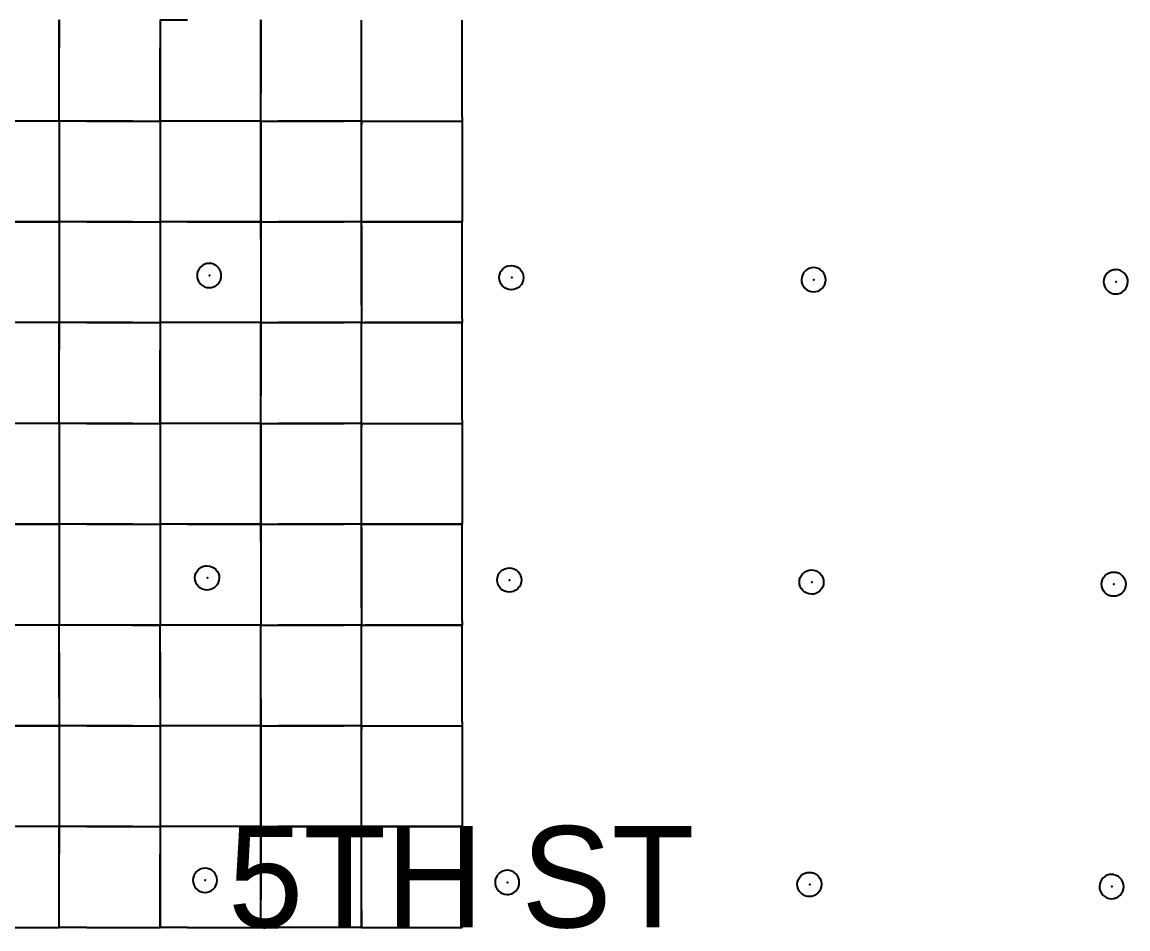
# Model space of a CAD drawing. Header units: metres. Extents: x 0 to 438, y -24 to 612.
# Drawn here: x 158.7 to 257.5, y -0.1 to 80.8 of the extents above; entities that cross this region are included whole.
import ezdxf

# ---------------------------------------------------------------- set-up
doc = ezdxf.new("R2010")
doc.units = ezdxf.units.M
for name, color, linetype in [('LAYER_01_CUT', 7, 'Continuous'), ('LAYER_04_GRID', 7, 'Continuous'), ('LAYER_05_LABELS', 7, 'Continuous')]:
    doc.layers.add(name, color=color, linetype=linetype)

msp = doc.modelspace()

# ---------------------------------------------------------------- linework, layer by layer
at = {"layer": 'LAYER_01_CUT'}
for points in [[(162, 74.462), (162, 81), (162, 78.538)], [(173.462, 81), (171, 81), (171, 74.462), (171, 72), (171, 65.462)], [(171, 81), (171, 78.538)], [(180, 79.453), (180, 81), (180, 74.462)], [(189, 73.547), (189, 81)], [(189, 80.666), (189, 81)], [(189, 72), (189, 80.666)], [(198, 72.334), (198, 81)], [(180, 72), (180, 79.453)], [(162, 72), (162, 78.538)], [(171, 72), (171, 78.538)], [(162, 72), (162, 74.462)], [(180, 72), (180, 74.462)], [(198, 72.334), (198, 72), (198, 63.334), (198, 63), (197.666, 63), (189, 63), (189, 64.547), (189, 72), (189, 73.547)], [(159.538, 72), (153, 72)], [(162, 72), (155.462, 72)], [(162, 72), (159.538, 72)], [(164.462, 72), (162, 72), (162, 65.462)], [(168.538, 72), (162, 72)], [(162, 72), (162, 69.538)], [(164.462, 72), (171, 72)], [(168.538, 72), (171, 72)], [(173.462, 72), (171, 72)], [(177.538, 72), (171, 72)], [(171, 72), (171, 69.538)], [(180, 72), (173.462, 72)], [(180, 72), (177.538, 72)], [(180, 70.453), (180, 72), (180, 65.462)], [(180, 72), (181.547, 72)], [(180, 72), (187.453, 72)], [(189, 72), (181.547, 72)], [(189, 72), (187.453, 72)], [(189, 72), (189, 71.666)], [(189, 72), (197.666, 72)], [(189, 72), (189.334, 72)], [(189, 63), (189, 71.666)], [(189.334, 72), (198, 72)], [(197.666, 72), (198, 72)], [(180, 63), (180, 70.453)], [(162, 69.538), (162, 63)], [(171, 69.538), (171, 63)], [(162, 65.462), (162, 63)], [(171, 65.462), (171, 63)], [(180, 65.462), (180, 63)], [(159.538, 63), (153, 63)], [(155.462, 63), (162, 63), (162, 56.462)], [(162, 63), (159.538, 63)], [(164.462, 63), (162, 63)], [(168.538, 63), (162, 63)], [(162, 63), (162, 60.538)], [(164.462, 63), (171, 63), (171, 56.462)], [(168.538, 63), (171, 63)], [(173.462, 63), (171, 63)], [(177.538, 63), (171, 63)], [(171, 63), (171, 60.538)], [(173.462, 63), (180, 63), (180, 56.462)], [(180, 63), (177.538, 63)], [(180, 61.453), (180, 63)], [(180, 63), (181.547, 63)], [(180, 63), (187.453, 63)], [(189, 63), (181.547, 63)], [(189, 63), (187.453, 63)], [(189, 55.547), (189, 63)], [(189, 62.666), (189, 63)], [(189, 63), (189.334, 63)], [(189, 62.666), (189, 54)], [(189.334, 63), (198, 63)], [(198, 54.334), (198, 63)], [(180, 61.453), (180, 54)], [(162, 60.538), (162, 54)], [(171, 60.538), (171, 54)], [(174.474, 57.628), (174.48, 57.621), (174.61, 57.455), (174.617, 57.449), (174.779, 57.312), (174.787, 57.308), (174.971, 57.208), (174.979, 57.205), (175.175, 57.145), (175.183, 57.144), (175.382, 57.124), (175.39, 57.125), (175.577, 57.14), (175.585, 57.142), (175.776, 57.195), (175.784, 57.199), (175.969, 57.292), (175.976, 57.297), (176.142, 57.428), (176.148, 57.435), (176.284, 57.597), (176.288, 57.604), (176.389, 57.789), (176.391, 57.797), (176.452, 57.993), (176.452, 58.001), (176.473, 58.2), (176.472, 58.207), (176.457, 58.394), (176.454, 58.402), (176.401, 58.594), (176.398, 58.602), (176.305, 58.787), (176.299, 58.794), (176.169, 58.96), (176.162, 58.966), (176, 59.102), (175.992, 59.106), (175.808, 59.206), (175.8, 59.209), (175.604, 59.269), (175.596, 59.27), (175.397, 59.291), (175.389, 59.29), (175.202, 59.274), (175.194, 59.272), (175.003, 59.219), (174.995, 59.215), (174.81, 59.123), (174.803, 59.117), (174.637, 58.986), (174.631, 58.98), (174.495, 58.818), (174.491, 58.81), (174.39, 58.626), (174.388, 58.618), (174.328, 58.422), (174.327, 58.413), (174.306, 58.215), (174.307, 58.207), (174.322, 58.02), (174.325, 58.012), (174.378, 57.82), (174.381, 57.813), (174.474, 57.628)], [(201.49, 58.624), (201.494, 58.631), (201.631, 58.793), (201.636, 58.8), (201.802, 58.931), (201.809, 58.936), (201.994, 59.029), (202.002, 59.033), (202.194, 59.086), (202.202, 59.088), (202.389, 59.103), (202.396, 59.104), (202.595, 59.084), (202.603, 59.083), (202.799, 59.022), (202.807, 59.02), (202.992, 58.92), (202.999, 58.916), (203.161, 58.779), (203.168, 58.773), (203.299, 58.607), (203.304, 58.6), (203.397, 58.415), (203.401, 58.408), (203.454, 58.216), (203.456, 58.208), (203.471, 58.021), (203.472, 58.013), (203.452, 57.815), (203.451, 57.806), (203.391, 57.61), (203.388, 57.602), (203.288, 57.418), (203.284, 57.41), (203.147, 57.248), (203.142, 57.242), (202.975, 57.111), (202.968, 57.105), (202.783, 57.013), (202.776, 57.009), (202.584, 56.956), (202.576, 56.954), (202.389, 56.938), (202.381, 56.937), (202.183, 56.958), (202.175, 56.959), (201.979, 57.019), (201.97, 57.022), (201.786, 57.122), (201.778, 57.126), (201.616, 57.262), (201.61, 57.268), (201.479, 57.434), (201.474, 57.441), (201.381, 57.626), (201.377, 57.634), (201.324, 57.826), (201.322, 57.834), (201.306, 58.02), (201.306, 58.028), (201.326, 58.227), (201.327, 58.235), (201.387, 58.431), (201.39, 58.439), (201.49, 58.624)], [(228.616, 57.076), (228.778, 56.939), (228.785, 56.935), (228.97, 56.835), (228.978, 56.833), (229.174, 56.772), (229.182, 56.771), (229.381, 56.751), (229.388, 56.752), (229.575, 56.767), (229.583, 56.769), (229.775, 56.822), (229.783, 56.826), (229.968, 56.919), (229.975, 56.924), (230.141, 57.055), (230.147, 57.062), (230.283, 57.224), (230.287, 57.231), (230.387, 57.416), (230.39, 57.424), (230.45, 57.62), (230.451, 57.628), (230.471, 57.827), (230.471, 57.835), (230.455, 58.021), (230.453, 58.029), (230.4, 58.221), (230.396, 58.229), (230.304, 58.414), (230.298, 58.421), (230.168, 58.587), (230.161, 58.593), (229.999, 58.729), (229.991, 58.733), (229.807, 58.833), (229.799, 58.836), (229.603, 58.896), (229.594, 58.897), (229.396, 58.918), (229.388, 58.917), (229.201, 58.901), (229.193, 58.899), (229.002, 58.846), (228.994, 58.842), (228.809, 58.75), (228.802, 58.744), (228.636, 58.614), (228.63, 58.607), (228.493, 58.445), (228.489, 58.437), (228.389, 58.253), (228.386, 58.245), (228.326, 58.049), (228.325, 58.04), (228.305, 57.842), (228.306, 57.834), (228.321, 57.647), (228.323, 57.639), (228.376, 57.448), (228.38, 57.44), (228.473, 57.255), (228.478, 57.248), (228.609, 57.082), (228.616, 57.076)], [(255.324, 57.854), (255.304, 57.655), (255.304, 57.648), (255.32, 57.461), (255.322, 57.453), (255.375, 57.261), (255.379, 57.253), (255.472, 57.068), (255.477, 57.061), (255.608, 56.895), (255.615, 56.89), (255.776, 56.753), (255.784, 56.749), (255.969, 56.649), (255.977, 56.646), (256.173, 56.586), (256.181, 56.585), (256.38, 56.565), (256.387, 56.565), (256.574, 56.581), (256.582, 56.583), (256.774, 56.636), (256.782, 56.64), (256.967, 56.732), (256.974, 56.738), (257.14, 56.869), (257.145, 56.875), (257.282, 57.037), (257.286, 57.045), (257.386, 57.229), (257.389, 57.237), (257.449, 57.434), (257.45, 57.442), (257.47, 57.64), (257.47, 57.648), (257.454, 57.835), (257.452, 57.843), (257.399, 58.035), (257.395, 58.042), (257.302, 58.227), (257.297, 58.234), (257.166, 58.4), (257.16, 58.406), (256.998, 58.543), (256.99, 58.547), (256.806, 58.647), (256.797, 58.65), (256.601, 58.71), (256.593, 58.711), (256.395, 58.731), (256.387, 58.73), (256.2, 58.715), (256.192, 58.713), (256, 58.66), (255.993, 58.656), (255.808, 58.563), (255.801, 58.558), (255.634, 58.427), (255.629, 58.42), (255.492, 58.258), (255.488, 58.251), (255.388, 58.066), (255.385, 58.058), (255.325, 57.862), (255.324, 57.854)], [(162, 56.462), (162, 54)], [(171, 56.462), (171, 54)], [(180, 56.462), (180, 54)], [(189, 55.547), (189, 54), (197.666, 54), (198, 54), (189.334, 54)], [(159.538, 54), (153, 54)], [(162, 54), (155.462, 54)], [(162, 54), (159.538, 54)], [(162, 47.462), (162, 54), (162, 51.538)], [(164.462, 54), (162, 54)], [(168.538, 54), (162, 54)], [(164.462, 54), (171, 54)], [(168.538, 54), (171, 54)], [(173.462, 54), (171, 54), (171, 47.462), (171, 45), (171, 38.462)], [(177.538, 54), (171, 54)], [(171, 54), (171, 51.538)], [(180, 54), (173.462, 54)], [(180, 54), (177.538, 54)], [(180, 52.453), (180, 54), (180, 47.462)], [(180, 54), (181.547, 54)], [(180, 54), (187.453, 54)], [(189, 54), (181.547, 54)], [(189, 54), (187.453, 54)], [(189, 46.547), (189, 54)], [(189, 53.666), (189, 54)], [(189, 54), (189.334, 54)], [(189, 45), (189, 53.666)], [(198, 54.334), (198, 54)], [(198, 45.334), (198, 54)], [(180, 45), (180, 52.453)], [(162, 45), (162, 51.538)], [(171, 45), (171, 51.538)], [(162, 45), (162, 47.462)], [(180, 45), (180, 47.462)], [(198, 45.334), (198, 45), (198, 36.334), (198, 36), (197.666, 36), (189, 36), (189, 37.547), (189, 45), (189, 46.547)], [(159.538, 45), (153, 45)], [(162, 45), (155.462, 45)], [(162, 45), (159.538, 45)], [(164.462, 45), (162, 45), (162, 38.462)], [(168.538, 45), (162, 45)], [(162, 45), (162, 42.538)], [(164.462, 45), (171, 45)], [(168.538, 45), (171, 45)], [(173.462, 45), (171, 45)], [(177.538, 45), (171, 45)], [(171, 45), (171, 42.538)], [(180, 45), (173.462, 45)], [(180, 45), (177.538, 45)], [(180, 43.453), (180, 45), (180, 38.462)], [(180, 45), (181.547, 45)], [(180, 45), (187.453, 45)], [(189, 45), (181.547, 45)], [(189, 45), (187.453, 45)], [(189, 45), (189, 44.666)], [(189, 45), (197.666, 45)], [(189, 45), (189.334, 45)], [(189, 36), (189, 44.666)], [(189.334, 45), (198, 45)], [(197.666, 45), (198, 45)], [(162, 42.538), (162, 36)], [(171, 42.538), (171, 36)], [(180, 36), (180, 43.453)], [(162, 38.462), (162, 36)], [(171, 38.462), (171, 36)], [(180, 38.462), (180, 36)], [(159.538, 36), (153, 36)], [(155.462, 36), (162, 36), (162, 29.462)], [(162, 36), (159.538, 36)], [(164.462, 36), (162, 36)], [(168.538, 36), (162, 36)], [(162, 36), (162, 33.538)], [(164.462, 36), (171, 36), (171, 29.462)], [(168.538, 36), (171, 36)], [(173.462, 36), (171, 36)], [(177.538, 36), (171, 36)], [(171, 36), (171, 33.538)], [(173.462, 36), (180, 36), (180, 29.462)], [(180, 36), (177.538, 36)], [(180, 34.453), (180, 36)], [(180, 36), (181.547, 36)], [(180, 36), (187.453, 36)], [(189, 36), (181.547, 36)], [(189, 36), (187.453, 36)], [(189, 28.547), (189, 36)], [(189, 35.666), (189, 36)], [(189, 36), (189.334, 36)], [(189, 35.666), (189, 27)], [(189.334, 36), (198, 36)], [(198, 27.334), (198, 36)], [(180, 34.453), (180, 27)], [(162, 33.538), (162, 27)], [(171, 33.538), (171, 27)], [(176.205, 30.798), (176.202, 30.789), (176.102, 30.605), (176.098, 30.597), (175.961, 30.435), (175.956, 30.429), (175.79, 30.298), (175.783, 30.293), (175.597, 30.2), (175.59, 30.196), (175.398, 30.143), (175.39, 30.141), (175.203, 30.125), (175.195, 30.125), (174.997, 30.145), (174.989, 30.146), (174.793, 30.206), (174.785, 30.209), (174.6, 30.309), (174.592, 30.313), (174.431, 30.45), (174.424, 30.455), (174.293, 30.621), (174.288, 30.628), (174.195, 30.813), (174.191, 30.821), (174.138, 31.013), (174.136, 31.021), (174.12, 31.208), (174.12, 31.215), (174.14, 31.414), (174.141, 31.422), (174.201, 31.618), (174.204, 31.626), (174.304, 31.811), (174.308, 31.819), (174.445, 31.98), (174.45, 31.987), (174.617, 32.118), (174.623, 32.123), (174.809, 32.216), (174.816, 32.22), (175.008, 32.273), (175.016, 32.275), (175.203, 32.291), (175.211, 32.291), (175.409, 32.271), (175.417, 32.27), (175.613, 32.21), (175.622, 32.207), (175.806, 32.107), (175.814, 32.103), (175.976, 31.966), (175.982, 31.96), (176.113, 31.794), (176.118, 31.787), (176.211, 31.602), (176.215, 31.595), (176.268, 31.403), (176.27, 31.395), (176.286, 31.208), (176.286, 31.2), (176.266, 31.002), (176.265, 30.994), (176.205, 30.798)], [(203.285, 31.022), (203.285, 31.014), (203.265, 30.815), (203.264, 30.807), (203.204, 30.611), (203.201, 30.603), (203.101, 30.418), (203.097, 30.411), (202.96, 30.249), (202.955, 30.242), (202.788, 30.112), (202.782, 30.106), (202.596, 30.013), (202.589, 30.009), (202.397, 29.957), (202.389, 29.954), (202.202, 29.939), (202.194, 29.938), (201.996, 29.959), (201.988, 29.959), (201.792, 30.02), (201.783, 30.022), (201.599, 30.122), (201.591, 30.127), (201.429, 30.263), (201.423, 30.269), (201.292, 30.435), (201.287, 30.442), (201.194, 30.627), (201.19, 30.635), (201.137, 30.826), (201.135, 30.834), (201.119, 31.021), (201.119, 31.029), (201.139, 31.227), (201.14, 31.236), (201.2, 31.432), (201.203, 31.44), (201.303, 31.624), (201.307, 31.632), (201.444, 31.794), (201.449, 31.801), (201.615, 31.931), (201.622, 31.937), (201.807, 32.029), (201.815, 32.033), (202.007, 32.086), (202.015, 32.088), (202.202, 32.104), (202.209, 32.105), (202.408, 32.084), (202.416, 32.083), (202.612, 32.023), (202.62, 32.021), (202.805, 31.92), (202.813, 31.916), (202.974, 31.78), (202.981, 31.774), (203.112, 31.608), (203.117, 31.601), (203.21, 31.416), (203.214, 31.408), (203.267, 31.217), (203.269, 31.209), (203.285, 31.022)], [(228.14, 31.049), (228.2, 31.245), (228.202, 31.253), (228.303, 31.438), (228.307, 31.446), (228.443, 31.607), (228.449, 31.614), (228.615, 31.745), (228.622, 31.75), (228.807, 31.843), (228.815, 31.847), (229.006, 31.9), (229.014, 31.902), (229.201, 31.918), (229.209, 31.918), (229.408, 31.898), (229.416, 31.897), (229.612, 31.837), (229.62, 31.834), (229.804, 31.734), (229.812, 31.73), (229.974, 31.593), (229.981, 31.588), (230.111, 31.421), (230.117, 31.414), (230.21, 31.229), (230.213, 31.222), (230.266, 31.03), (230.269, 31.022), (230.284, 30.835), (230.285, 30.827), (230.264, 30.629), (230.264, 30.621), (230.203, 30.425), (230.201, 30.416), (230.1, 30.232), (230.096, 30.224), (229.96, 30.062), (229.954, 30.056), (229.788, 29.925), (229.781, 29.92), (229.596, 29.827), (229.588, 29.823), (229.397, 29.77), (229.389, 29.768), (229.202, 29.752), (229.194, 29.752), (228.995, 29.772), (228.987, 29.773), (228.791, 29.833), (228.783, 29.836), (228.599, 29.936), (228.591, 29.94), (228.429, 30.077), (228.422, 30.082), (228.292, 30.248), (228.286, 30.255), (228.193, 30.44), (228.19, 30.448), (228.137, 30.64), (228.134, 30.648), (228.119, 30.835), (228.118, 30.842), (228.139, 31.041), (228.14, 31.049)], [(256.62, 31.648), (256.804, 31.547), (256.812, 31.543), (256.974, 31.407), (256.98, 31.401), (257.111, 31.235), (257.116, 31.228), (257.209, 31.043), (257.213, 31.035), (257.266, 30.844), (257.268, 30.836), (257.284, 30.649), (257.284, 30.641), (257.264, 30.442), (257.263, 30.434), (257.203, 30.238), (257.2, 30.23), (257.1, 30.046), (257.096, 30.038), (256.96, 29.876), (256.954, 29.869), (256.788, 29.739), (256.781, 29.733), (256.596, 29.64), (256.588, 29.637), (256.396, 29.584), (256.388, 29.581), (256.201, 29.566), (256.194, 29.565), (255.995, 29.586), (255.987, 29.587), (255.791, 29.647), (255.783, 29.649), (255.598, 29.749), (255.591, 29.754), (255.429, 29.89), (255.422, 29.896), (255.291, 30.062), (255.286, 30.069), (255.193, 30.254), (255.189, 30.262), (255.136, 30.453), (255.134, 30.461), (255.119, 30.648), (255.118, 30.656), (255.138, 30.854), (255.139, 30.863), (255.199, 31.059), (255.202, 31.067), (255.302, 31.251), (255.306, 31.259), (255.443, 31.421), (255.448, 31.428), (255.615, 31.558), (255.622, 31.564), (255.807, 31.657), (255.814, 31.66), (256.006, 31.713), (256.014, 31.716), (256.201, 31.731), (256.209, 31.732), (256.407, 31.711), (256.415, 31.71), (256.611, 31.65), (256.62, 31.648)], [(162, 29.462), (162, 27)], [(171, 29.462), (171, 27)], [(180, 29.462), (180, 27)], [(189, 28.547), (189, 27), (197.666, 27), (198, 27), (189.334, 27)], [(159.538, 27), (153, 27)], [(180, 25.453), (180, 27), (173.462, 27), (171, 27), (164.462, 27), (162, 27), (155.462, 27)], [(162, 27), (159.538, 27)], [(168.538, 27), (162, 27)], [(162, 20.462), (162, 27)], [(162, 24.538), (162, 27)], [(168.538, 27), (171, 27)], [(177.538, 27), (171, 27)], [(171, 20.462), (171, 27)], [(171, 24.538), (171, 27)], [(180, 27), (177.538, 27)], [(180, 20.462), (180, 27)], [(180, 27), (181.547, 27)], [(180, 27), (187.453, 27)], [(189, 27), (181.547, 27)], [(189, 27), (187.453, 27)], [(189, 19.547), (189, 27)], [(189, 26.666), (189, 27)], [(189, 27), (189.334, 27)], [(198, 27.334), (198, 27)], [(198, 18.334), (198, 27)], [(189, 18), (189, 26.666)], [(180, 18), (180, 25.453)], [(162, 24.538), (162, 18)], [(171, 24.538), (171, 18)], [(162, 20.462), (162, 18)], [(171, 20.462), (171, 18)], [(180, 20.462), (180, 18)], [(198, 18.334), (198, 18), (198, 9.334), (198, 9), (197.666, 9), (189, 9), (189, 10.547), (189, 18), (189, 19.547)], [(159.538, 18), (153, 18)], [(155.462, 18), (162, 18), (162, 11.462)], [(162, 18), (159.538, 18)], [(164.462, 18), (162, 18)], [(168.538, 18), (162, 18)], [(162, 18), (162, 15.538)], [(164.462, 18), (171, 18), (171, 11.462)], [(168.538, 18), (171, 18)], [(173.462, 18), (171, 18)], [(177.538, 18), (171, 18)], [(171, 18), (171, 15.538)], [(180, 18), (173.462, 18)], [(180, 18), (177.538, 18)], [(180, 16.453), (180, 18), (180, 11.462)], [(180, 18), (181.547, 18)], [(180, 18), (187.453, 18)], [(189, 18), (181.547, 18)], [(189, 18), (187.453, 18)], [(189, 18), (189, 17.666)], [(189, 18), (197.666, 18)], [(189, 18), (189.334, 18)], [(189.334, 18), (198, 18)], [(197.666, 18), (198, 18)], [(189, 9), (189, 17.666)], [(180, 9), (180, 16.453)], [(162, 15.538), (162, 9)], [(171, 15.538), (171, 9)], [(162, 11.462), (162, 9)], [(171, 11.462), (171, 9)], [(180, 11.462), (180, 9)], [(159.538, 9), (153, 9)], [(155.462, 0), (162, 0), (162, 2.462), (162, 9), (162, 6.538)], [(162, 9), (155.462, 9)], [(162, 9), (159.538, 9)], [(164.462, 9), (162, 9)], [(168.538, 9), (162, 9)], [(164.462, 9), (171, 9), (171, 2.462), (171, 0), (171, 6.538)], [(168.538, 9), (171, 9)], [(173.462, 9), (171, 9)], [(177.538, 9), (171, 9)], [(171, 9), (171, 6.538)], [(173.462, 0), (180, 0), (180, 7.453), (180, 9), (180, 2.462)], [(180, 9), (173.462, 9)], [(180, 9), (177.538, 9)], [(180, 9), (181.547, 9)], [(180, 9), (187.453, 9)], [(189, 9), (181.547, 9)], [(189, 9), (187.453, 9)], [(189, 1.547), (189, 9)], [(189, 8.666), (189, 9)], [(189, 9), (189.334, 9)], [(189.334, 9), (198, 9)], [(198, 0.334), (198, 9)], [(189, 1.547), (189, 0), (189, 8.666)], [(162, 0), (162, 6.538)], [(175.204, 3.141), (175.212, 3.144), (175.403, 3.197), (175.411, 3.2), (175.596, 3.293), (175.603, 3.299), (175.769, 3.429), (175.775, 3.436), (175.911, 3.598), (175.916, 3.606), (176.016, 3.79), (176.018, 3.798), (176.079, 3.994), (176.079, 4.002), (176.1, 4.201), (176.099, 4.209), (176.084, 4.396), (176.082, 4.404), (176.029, 4.595), (176.025, 4.603), (175.932, 4.788), (175.926, 4.795), (175.796, 4.961), (175.789, 4.967), (175.627, 5.103), (175.619, 5.108), (175.435, 5.208), (175.427, 5.21), (175.231, 5.27), (175.223, 5.271), (175.024, 5.292), (175.016, 5.291), (174.829, 5.276), (174.821, 5.273), (174.63, 5.22), (174.622, 5.217), (174.437, 5.124), (174.43, 5.118), (174.264, 4.988), (174.258, 4.981), (174.122, 4.819), (174.118, 4.811), (174.017, 4.627), (174.015, 4.619), (173.955, 4.423), (173.954, 4.415), (173.933, 4.216), (173.934, 4.208), (173.949, 4.021), (173.952, 4.013), (174.005, 3.822), (174.008, 3.814), (174.101, 3.629), (174.107, 3.622), (174.237, 3.456), (174.244, 3.45), (174.406, 3.314), (174.414, 3.309), (174.598, 3.209), (174.606, 3.207), (174.802, 3.147), (174.81, 3.146), (175.009, 3.125), (175.017, 3.126), (175.204, 3.141)], [(201.605, 3.02), (201.801, 2.96), (201.809, 2.959), (202.008, 2.939), (202.016, 2.939), (202.203, 2.955), (202.211, 2.957), (202.402, 3.01), (202.41, 3.014), (202.595, 3.107), (202.602, 3.112), (202.768, 3.243), (202.774, 3.25), (202.91, 3.411), (202.914, 3.419), (203.015, 3.604), (203.017, 3.612), (203.077, 3.808), (203.078, 3.816), (203.099, 4.015), (203.098, 4.022), (203.083, 4.209), (203.08, 4.217), (203.027, 4.409), (203.024, 4.417), (202.931, 4.602), (202.925, 4.609), (202.795, 4.775), (202.788, 4.78), (202.626, 4.917), (202.618, 4.921), (202.434, 5.021), (202.426, 5.024), (202.23, 5.084), (202.222, 5.085), (202.023, 5.105), (202.015, 5.105), (201.828, 5.089), (201.82, 5.087), (201.629, 5.034), (201.621, 5.03), (201.436, 4.937), (201.429, 4.932), (201.263, 4.801), (201.257, 4.795), (201.121, 4.633), (201.116, 4.625), (201.016, 4.441), (201.014, 4.432), (200.953, 4.236), (200.953, 4.228), (200.932, 4.03), (200.933, 4.022), (200.948, 3.835), (200.951, 3.827), (201.003, 3.635), (201.007, 3.628), (201.1, 3.443), (201.106, 3.436), (201.236, 3.269), (201.243, 3.264), (201.405, 3.127), (201.413, 3.123), (201.597, 3.023), (201.605, 3.02)], [(230.098, 3.836), (230.099, 3.828), (230.078, 3.63), (230.077, 3.621), (230.017, 3.425), (230.015, 3.417), (229.914, 3.233), (229.91, 3.225), (229.774, 3.063), (229.768, 3.056), (229.602, 2.926), (229.595, 2.92), (229.41, 2.828), (229.402, 2.824), (229.211, 2.771), (229.203, 2.769), (229.016, 2.753), (229.008, 2.752), (228.809, 2.773), (228.801, 2.774), (228.605, 2.834), (228.597, 2.836), (228.412, 2.937), (228.405, 2.941), (228.243, 3.077), (228.236, 3.083), (228.105, 3.249), (228.1, 3.256), (228.007, 3.441), (228.003, 3.449), (227.95, 3.64), (227.948, 3.648), (227.933, 3.835), (227.932, 3.843), (227.952, 4.042), (227.953, 4.05), (228.014, 4.246), (228.016, 4.254), (228.116, 4.439), (228.121, 4.446), (228.257, 4.608), (228.263, 4.615), (228.429, 4.745), (228.436, 4.751), (228.621, 4.844), (228.629, 4.847), (228.82, 4.9), (228.828, 4.903), (229.015, 4.918), (229.023, 4.919), (229.221, 4.898), (229.23, 4.898), (229.426, 4.837), (229.434, 4.835), (229.618, 4.735), (229.626, 4.73), (229.788, 4.594), (229.795, 4.588), (229.925, 4.422), (229.931, 4.415), (230.023, 4.23), (230.027, 4.222), (230.08, 4.031), (230.082, 4.023), (230.098, 3.836)], [(255.099, 3.07), (255.104, 3.063), (255.235, 2.897), (255.242, 2.891), (255.404, 2.754), (255.411, 2.75), (255.596, 2.65), (255.604, 2.647), (255.8, 2.587), (255.808, 2.586), (256.007, 2.566), (256.014, 2.566), (256.201, 2.582), (256.209, 2.584), (256.401, 2.637), (256.409, 2.641), (256.594, 2.734), (256.601, 2.739), (256.767, 2.87), (256.773, 2.877), (256.909, 3.038), (256.913, 3.046), (257.013, 3.231), (257.016, 3.239), (257.076, 3.435), (257.077, 3.443), (257.097, 3.642), (257.097, 3.649), (257.081, 3.836), (257.079, 3.844), (257.026, 4.036), (257.022, 4.044), (256.929, 4.229), (256.924, 4.236), (256.793, 4.402), (256.787, 4.407), (256.625, 4.544), (256.617, 4.548), (256.433, 4.648), (256.424, 4.651), (256.229, 4.711), (256.22, 4.712), (256.022, 4.732), (256.014, 4.732), (255.827, 4.716), (255.819, 4.714), (255.627, 4.661), (255.62, 4.657), (255.435, 4.564), (255.428, 4.559), (255.261, 4.428), (255.256, 4.422), (255.119, 4.26), (255.115, 4.252), (255.015, 4.068), (255.012, 4.059), (254.952, 3.863), (254.951, 3.855), (254.931, 3.657), (254.932, 3.649), (254.947, 3.462), (254.949, 3.454), (255.002, 3.262), (255.006, 3.255), (255.099, 3.07)], [(180, 0), (180, 2.462)], [(164.462, 0), (162, 0)], [(164.462, 0), (171, 0)], [(173.462, 0), (171, 0)], [(180, 0), (181.547, 0)], [(189, 0), (181.547, 0)], [(189, 0), (189.334, 0)], [(189.334, 0), (198, 0), (198, 0.334)]]:
    msp.add_lwpolyline(points, dxfattribs=at)
at = {"layer": 'LAYER_04_GRID'}
for p in [(175.416, 58.207), (202.416, 58.021), (229.415, 57.834), (256.414, 57.648), (175.23, 31.208), (202.229, 31.021), (229.228, 30.835), (256.228, 30.648), (175.044, 4.208), (202.042, 4.022), (229.042, 3.835), (256.041, 3.649)]:
    msp.add_point(p, dxfattribs=at)

# ---------------------------------------------------------------- texts
at = {"layer": 'LAYER_05_LABELS'}
msp.add_text('5TH ST', height=9.045, dxfattribs=at).set_placement((177.07, 0))

doc.saveas('drawing.dxf')
